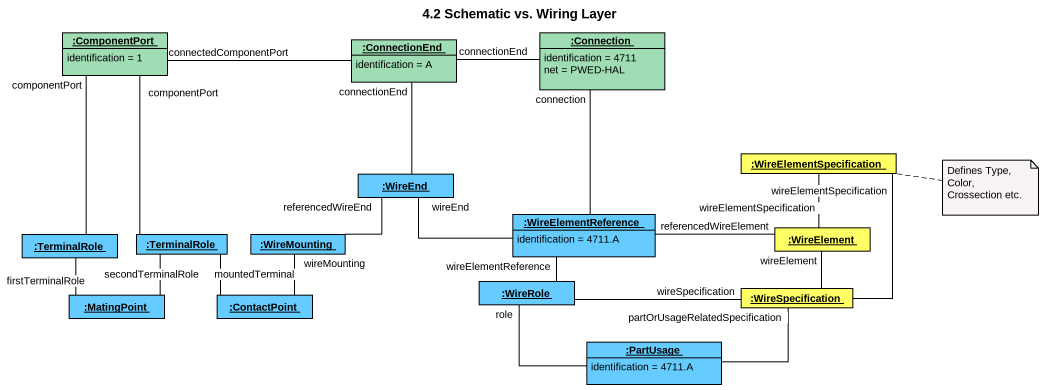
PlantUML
@startuml
title 4.2 Schematic vs. Wiring Layer
hide circle
hide empty members
object ":ComponentPort" as ComponentPort #A0DCB4 {
  identification = 1
}
object ":ConnectionEnd" as ConnectionEnd #A0DCB4 {
  identification = A
}
object ":Connection" as Connection #A0DCB4 {
  identification = 4711
  net = PWED-HAL
}
object ":WireEnd" as WireEnd #66CCFF
object ":WireElementSpecification" as WireElementSpecification #FFFF66
object ":WireElementReference" as WireElementReference #66CCFF {
  identification = 4711.A
}
object ":TerminalRole" as TerminalRole #66CCFF
object ":TerminalRole" as TerminalRole_2 #66CCFF
object ":WireMounting" as WireMounting #66CCFF
object ":WireElement" as WireElement #FFFF66
object ":MatingPoint" as MatingPoint #66CCFF
object ":ContactPoint" as ContactPoint #66CCFF
object ":WireRole" as WireRole #66CCFF
object ":WireSpecification" as WireSpecification #FFFF66
object ":PartUsage" as PartUsage #66CCFF {
  identification = 4711.A
}
ConnectionEnd -left- ComponentPort : connectedComponentPort
Connection -left- ConnectionEnd : connectionEnd
WireEnd -up- ConnectionEnd : connectionEnd
WireElementReference -up- Connection : connection
WireElementReference -left- WireEnd : wireEnd
WireElementReference -right- WireElement : referencedWireElement
TerminalRole -up- ComponentPort : componentPort
TerminalRole_2 -up- ComponentPort : componentPort
WireMounting -right- WireEnd : referencedWireEnd
WireElement -up- WireElementSpecification : wireElementSpecification
MatingPoint -up- TerminalRole : firstTerminalRole
MatingPoint -up- TerminalRole_2 : secondTerminalRole
ContactPoint -up- TerminalRole_2 : mountedTerminal
ContactPoint -up- WireMounting : wireMounting
WireRole -up- WireElementReference : wireElementReference
WireRole -right- WireSpecification : wireSpecification
WireSpecification -up- WireElementSpecification : wireElementSpecification
WireSpecification -up- WireElement : wireElement
PartUsage -left- WireRole : role
PartUsage -right- WireSpecification : partOrUsageRelatedSpecification
note right of WireElementSpecification : Defines Type, Color, Crossection etc.
@enduml
